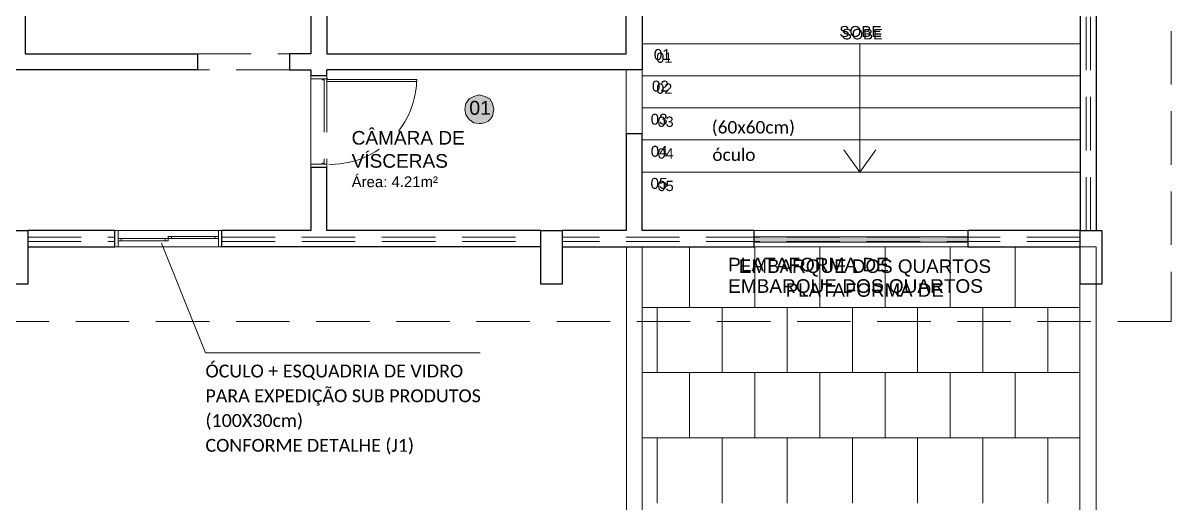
# Model space of a CAD drawing. Header units: metres. Extents: x 5 to 242, y -3 to 162.
# Drawn here: x 201.07 to 211.81, y 96.77 to 101.26 of the extents above; entities that cross this region are included whole.
import ezdxf

# ---------------------------------------------------------------- set-up
doc = ezdxf.new("R2010")
doc.units = ezdxf.units.M
doc.linetypes.add('IMPORT-Dashed _3_', pattern=[0.75, 0.5, -0.25])
doc.layers.add('1053_ARQ_BASE_MATADOURO_dwg', color=7, linetype='Continuous', lineweight=5, true_color=0x767676)
for name, color, linetype, lineweight in [('A-COTAS', 7, 'Continuous', 9), ('A-ESQ-PORTAS', 7, 'Continuous', 20), ('A-ESTRUTURA', 7, 'Continuous', 30), ('A-PAREDE', 7, 'Continuous', 30), ('A-PISO', 7, 'Continuous', 5), ('A-PROJEÇÃO', 7, 'IMPORT-Dashed _3_', 15), ('A-TEXTO1', 7, 'Continuous', 5), ('A-VISTA01', 7, 'Continuous', 20), ('A-VISTA03', 7, 'Continuous', 9), ('A_PROJEÇÃO', 7, 'IMPORT-Dashed _3_', 5), ('PDF_Text', 7, 'Continuous', 5)]:
    doc.layers.add(name, color=color, linetype=linetype, lineweight=lineweight)
doc.styles.add('Arial_1', font='arial.ttf', dxfattribs={"height": 0.102})
doc.styles.add('Arial_13', font='arial.ttf', dxfattribs={"height": 0.125436})
doc.styles.add('Arial_14', font='arial.ttf', dxfattribs={"height": 0.126202})
doc.styles.add('Arial_15', font='arial.ttf', dxfattribs={"height": 0.1308})
doc.styles.add('Arial_17', font='arial.ttf', dxfattribs={"height": 0.09606})
doc.styles.add('Arial_18', font='arial.ttf', dxfattribs={"height": 0.096604})
doc.styles.add('Arial_19', font='arial.ttf', dxfattribs={"height": 0.097148})
doc.styles.add('Arial_2', font='arial.ttf', dxfattribs={"height": 0.1275})
doc.styles.add('Arial_20', font='arial.ttf', dxfattribs={"height": 0.098556})
doc.styles.add('Arial_3', font='arial.ttf', dxfattribs={"height": 0.1})
doc.styles.add('Calibri_1', font='calibri.ttf', dxfattribs={"height": 0.115655})
doc.styles.add('Calibri_2', font='calibri.ttf', dxfattribs={"height": 0.11646})
doc.styles.add('Calibri_3', font='calibri.ttf', dxfattribs={"height": 0.12})

# ---------------------------------------------------------------- blocks, each defined once
blk = doc.blocks.new('1053_ARQ_BASE_MATADOURO_dwg_Porta_de_Rolo-4039616-TÉRREO 1_20')
at = {"layer": 'A-ESQ-PORTAS', "true_color": 0xe2e2e2}
blk.add_hatch(color=254, dxfattribs=at).paths.add_polyline_path([(207811.35, 9278517.387), (207811.35, 9278517.337), (207813.35, 9278517.337), (207813.35, 9278517.387)])
at = {"layer": 'A-ESQ-PORTAS', "color": 253, "true_color": 0xaaaaaa, "flags": 128}
blk.add_lwpolyline([(207811.35, 9278517.337), (207813.35, 9278517.337), (207813.35, 9278517.387), (207811.35, 9278517.387)], close=True, dxfattribs=at)
blk = doc.blocks.new('1053_ARQ_BASE_MATADOURO_dwg_p1-4039618-TÉRREO 1_20')
at = {"layer": 'A-ESQ-PORTAS', "color": 253, "true_color": 0xaaaaaa, "flags": 128}
blk.add_lwpolyline([(171.038, 297.338), (171.878, 297.338), (171.878, 297.318), (171.038, 297.318)], close=True, dxfattribs=at)
for points in [[(171.878, 297.375), (171.878, 297.345), (171.913, 297.345), (171.878, 297.345)], [(171.913, 297.345), (171.913, 297.335), (171.923, 297.335), (171.923, 297.345), (172.028, 297.345), (172.028, 297.375)], [(171.878, 296.515), (171.878, 296.545), (171.913, 296.545), (171.913, 296.555), (171.923, 296.555), (171.923, 296.545), (172.028, 296.545), (172.028, 296.515)]]:
    blk.add_lwpolyline(points, dxfattribs=at)
at = {"layer": 'A-ESQ-PORTAS', "color": 253, "true_color": 0xaaaaaa}
for start, end in [(0, 180), (180, 0)]:
    blk.add_arc((171.877, 297.341), 0.003, start, end, dxfattribs=at)
at = {"layer": 'A-PISO', "color": 253, "true_color": 0xaaaaaa}
blk.add_line((172.028, 297.345), (172.028, 296.545), dxfattribs=at)
at = {"layer": 'A-PROJEÇÃO', "color": 253, "true_color": 0xaaaaaa}
for p, q in [((171.878, 297.345), (171.878, 296.545)), ((171.903, 297.345), (171.903, 296.545))]:
    blk.add_line(p, q, dxfattribs=at)
blk.add_arc((171.845, 297.351), 0.807, 182.3587, 272.3818, dxfattribs=at)
blk = doc.blocks.new('1053_ARQ_BASE_MATADOURO_dwg_arq geral tgov-4039641-TÉRREO 1_20')
at = {"color": 253, "lineweight": 5, "true_color": 0xaaaaaa, "flags": 128}
for points in [[(50.107, 12.708), (50.107, 15.983), (50.255, 15.983), (50.255, 12.708)], [(54.355, 15.633), (54.355, 15.983), (50.255, 15.983)], [(54.352, 12.708), (54.352, 15.983), (54.505, 15.983), (54.505, 12.708)]]:
    blk.add_lwpolyline(points, dxfattribs=at)
at = {"layer": 'A-ESTRUTURA', "color": 253, "true_color": 0xaaaaaa, "flags": 128}
for points in [[(44.305, 15.633), (44.305, 16.133), (44.505, 16.133), (44.505, 15.633)], [(49.305, 15.633), (49.305, 16.133), (49.505, 16.133), (49.505, 15.633)], [(54.355, 15.633), (54.355, 16.133), (54.555, 16.133), (54.555, 15.633)]]:
    blk.add_lwpolyline(points, close=True, dxfattribs=at)
at = {"layer": 'A-PAREDE', "color": 253, "true_color": 0xaaaaaa}
blk.add_line((54.505, 25.038), (54.505, 16.133), dxfattribs=at)
at = {"layer": 'A-PAREDE', "color": 253, "true_color": 0xaaaaaa, "flags": 128}
for points in [[(49.505, 25.038), (50.105, 25.038), (50.105, 23.038), (50.255, 23.038), (50.255, 25.038), (54.355, 25.038), (54.355, 16.133), (53.302, 16.133), (53.302, 15.983), (54.355, 15.983)], [(44.33, 17.788), (44.33, 21.388), (42.38, 21.388), (42.38, 21.538), (44.605, 21.538), (44.605, 21.388), (44.48, 21.388), (44.48, 17.788), (46.095, 17.788), (46.095, 17.638), (44.13, 17.638)], [(45.205, 21.538), (45.205, 21.388), (45.205, 21.538), (50.255, 21.538), (50.255, 20.888), (50.105, 20.888), (50.105, 21.388), (47.305, 21.388), (47.305, 17.788)], [(45.205, 21.388), (47.155, 21.388), (47.155, 17.788), (46.955, 17.788), (46.955, 17.638), (47.155, 17.638), (47.155, 17.583), (47.305, 17.583), (47.305, 17.638)], [(47.305, 17.788), (50.105, 17.788), (50.105, 19.888), (50.255, 19.888), (50.255, 17.638), (47.305, 17.638)], [(49.505, 15.983), (51.302, 15.983), (51.302, 16.133), (50.255, 16.133), (50.255, 17.038), (50.105, 17.038), (50.105, 16.133), (49.505, 16.133)], [(49.305, 16.133), (47.305, 16.133), (47.305, 16.723), (47.155, 16.723), (47.155, 16.133), (46.567, 16.133), (46.32, 16.133)], [(44.505, 15.983), (45.32, 15.983), (45.32, 16.133), (44.505, 16.133)], [(49.305, 15.983), (47.305, 15.983), (46.567, 15.983), (46.32, 15.983), (46.32, 16.133)]]:
    blk.add_lwpolyline(points, dxfattribs=at)
at = {"layer": 'A-PISO', "color": 253, "true_color": 0xaaaaaa}
for p, q in [((50.255, 17.881), (54.355, 17.881)), ((50.255, 17.581), (54.355, 17.581)), ((50.255, 17.281), (54.355, 17.281)), ((50.255, 16.981), (54.355, 16.981)), ((50.255, 16.681), (54.355, 16.681)), ((51.29, 16.133), (53.302, 16.133)), ((50.699, 15.414), (50.699, 15.983)), ((51.29, 15.983), (53.302, 15.983)), ((51.308, 15.414), (51.308, 15.983)), ((51.918, 15.414), (51.918, 15.983)), ((52.528, 15.414), (52.528, 15.983)), ((53.137, 15.414), (53.137, 15.983)), ((53.747, 15.414), (53.747, 15.983)), ((50.255, 15.414), (54.354, 15.414)), ((50.394, 14.805), (50.394, 15.414)), ((51.004, 14.805), (51.004, 15.414)), ((51.613, 14.805), (51.613, 15.414)), ((52.223, 14.805), (52.223, 15.414)), ((52.832, 14.805), (52.832, 15.414)), ((53.442, 14.805), (53.442, 15.414)), ((54.052, 14.805), (54.052, 15.414)), ((50.256, 14.805), (54.354, 14.805)), ((50.699, 14.195), (50.699, 14.805)), ((51.308, 14.195), (51.308, 14.805)), ((51.918, 14.195), (51.918, 14.805)), ((52.528, 14.195), (52.528, 14.805)), ((53.137, 14.195), (53.137, 14.805)), ((53.747, 14.195), (53.747, 14.805)), ((50.256, 14.195), (54.353, 14.195)), ((50.394, 13.585), (50.394, 14.195)), ((51.004, 13.585), (51.004, 14.195)), ((51.613, 13.585), (51.613, 14.195)), ((52.223, 13.585), (52.223, 14.195)), ((52.832, 13.585), (52.832, 14.195)), ((53.442, 13.585), (53.442, 14.195)), ((54.052, 13.585), (54.052, 14.195))]:
    blk.add_line(p, q, dxfattribs=at)
at = {"layer": 'A-TEXTO1', "color": 253, "true_color": 0xaaaaaa}
blk.add_line((52.292, 16.681), (52.442, 16.889), dxfattribs=at)
at = {"layer": 'A-TEXTO1', "color": 253, "true_color": 0xaaaaaa, "flags": 128}
blk.add_lwpolyline([(52.292, 17.881), (52.292, 16.681), (52.142, 16.889)], dxfattribs=at)
at = {"layer": 'A-VISTA01', "color": 253, "true_color": 0xaaaaaa}
for p, q in [((45.35, 16.133), (46.29, 16.133)), ((46.29, 15.983), (45.35, 15.983))]:
    blk.add_line(p, q, dxfattribs=at)
at = {"layer": 'A-VISTA03', "color": 253, "true_color": 0xaaaaaa}
for p, q in [((50.105, 17.638), (50.105, 17.038)), ((50.255, 17.638), (50.255, 17.038))]:
    blk.add_line(p, q, dxfattribs=at)
at = {"layer": 'A-VISTA03', "color": 253, "true_color": 0xaaaaaa, "flags": 128}
for points in [[(45.32, 16.133), (45.35, 16.133), (45.35, 15.983), (45.32, 15.983)], [(46.32, 16.133), (46.29, 16.133), (46.29, 15.983), (46.32, 15.983)], [(45.35, 16.058), (45.35, 16.038), (45.38, 16.038), (45.38, 16.058), (45.79, 16.058), (45.79, 16.038), (45.38, 16.038), (45.38, 16.058)], [(45.79, 16.058), (45.82, 16.058), (45.82, 16.038), (45.79, 16.038)], [(45.85, 16.078), (45.82, 16.078), (45.82, 16.058), (45.85, 16.058)], [(46.29, 16.078), (46.29, 16.058), (46.26, 16.058), (46.26, 16.078), (45.85, 16.078), (45.85, 16.058), (46.26, 16.058), (46.26, 16.078)]]:
    blk.add_lwpolyline(points, close=True, dxfattribs=at)
at = {"layer": 'A_PROJEÇÃO', "color": 253, "true_color": 0xaaaaaa}
for p, q in [((46.095, 17.788), (46.955, 17.788)), ((46.955, 17.638), (46.095, 17.638)), ((44.505, 16.073), (45.32, 16.073)), ((44.505, 16.033), (45.32, 16.033)), ((46.32, 16.073), (49.305, 16.073)), ((46.32, 16.033), (49.305, 16.033)), ((54.355, 16.073), (49.505, 16.073)), ((54.355, 16.033), (49.505, 16.033))]:
    blk.add_line(p, q, dxfattribs=at)
at = {"layer": 'A_PROJEÇÃO', "color": 253, "true_color": 0xaaaaaa, "flags": 128}
for points in [[(28.63, 25.102), (28.63, 25.888), (55.205, 25.888), (55.205, 15.283)], [(54.41, 16.133), (54.41, 21.308), (54.41, 25.038)], [(54.45, 16.133), (54.45, 21.308), (54.45, 25.038)], [(55.205, 15.283), (28.63, 15.283), (28.63, 17.017)]]:
    blk.add_lwpolyline(points, dxfattribs=at)
at = {"extrusion": (0, 0, -1), "zscale": -1}
blk.add_blockref('1053_ARQ_BASE_MATADOURO_dwg_p1-4039618-TÉRREO 1_20', (-219.183, -279.791), dxfattribs=at)
at = {"rotation": 180}
blk.add_blockref('1053_ARQ_BASE_MATADOURO_dwg_Porta_de_Rolo-4039616-TÉRREO 1_20', (207864.652, 9278533.413), dxfattribs=at)
at = {"layer": 'A-TEXTO1', "attachment_point": 1, "line_spacing_factor": 0.941778}
for s, insert, char_height, width, style in [('SOBE', (52.1, 18.047), 0.102, 0.47328, 'Arial_1'), ('01', (50.364, 17.831), 0.102, 0.18981, 'Arial_1'), ('02', (50.346, 17.536), 0.102, 0.18981, 'Arial_1'), ('03', (50.334, 17.226), 0.102, 0.18981, 'Arial_1'), ('CÂMARA DE', (47.536, 17.065), 0.1275, 1.2628, 'Arial_2'), ('VÍSCERAS', (47.536, 16.849), 0.1275, 1.07549, 'Arial_2'), ('04', (50.335, 16.926), 0.102, 0.18981, 'Arial_1'), ('Área: 4.21m²', (47.536, 16.64), 0.1, 0.96472, 'Arial_3'), ('05', (50.333, 16.626), 0.102, 0.18981, 'Arial_1'), ('PLATAFORMA DE\\PEMBARQUE DOS QUARTOS', (51.059, 15.879), 0.1275, 2.83935, 'Arial_2')]:
    blk.add_mtext(s, dxfattribs=dict(at, insert=insert, char_height=char_height, width=width, style=style))
blk = doc.blocks.new('1053_ARQ_BASE_MATADOURO_dwg_ARQ GALPAO TGOV-4039645-TÉRREO 1_20')
at = {"layer": 'PDF_Text', "true_color": 0xe2e2e2}
h = blk.add_hatch(color=254, dxfattribs=at)
h.paths.add_polyline_path([(6.684, 7.28), (6.715, 7.286), (6.789, 7.348), (6.801, 7.41), (6.789, 7.465), (6.764, 7.509), (6.713, 7.535), (6.665, 7.546), (6.587, 7.517), (6.572, 7.509), (6.541, 7.465), (6.529, 7.41), (6.541, 7.36), (6.596, 7.3), (6.616, 7.286), (6.665, 7.28)])
h.paths.add_polyline_path([(6.596, 9.924), (6.633, 9.934), (6.701, 9.992), (6.713, 10.054), (6.707, 10.11), (6.676, 10.153), (6.596, 10.186), (6.577, 10.19), (6.528, 10.178), (6.485, 10.153), (6.454, 10.11), (6.441, 10.054), (6.454, 10.004), (6.485, 9.961), (6.528, 9.93), (6.587, 9.925)])
at = {"layer": 'A-COTAS', "color": 253, "true_color": 0xaaaaaa, "flags": 128}
blk.add_lwpolyline([(3.692, 6.16), (4.103, 5.133), (6.673, 5.133)], dxfattribs=at)
at = {"layer": 'PDF_Text', "color": 253, "true_color": 0xaaaaaa, "flags": 128}
blk.add_lwpolyline([(6.801, 7.41), (6.789, 7.465), (6.764, 7.509), (6.721, 7.533), (6.665, 7.546), (6.616, 7.533), (6.572, 7.509), (6.541, 7.465), (6.529, 7.41), (6.541, 7.36), (6.572, 7.317), (6.616, 7.286), (6.665, 7.28), (6.684, 7.28), (6.715, 7.286), (6.745, 7.298), (6.77, 7.323), (6.789, 7.348), (6.795, 7.379)], close=True, dxfattribs=at)
at = {"layer": 'A-COTAS', "insert": (4.103, 5.024), "char_height": 0.12, "width": 3.10253, "attachment_point": 1, "line_spacing_factor": 1.158048, "style": 'Calibri_3'}
blk.add_mtext('ÓCULO + ESQUADRIA DE VIDRO\\PPARA EXPEDIÇÃO SUB PRODUTOS\\P(100X30cm)\\PCONFORME DETALHE (J1)', dxfattribs=at)
at = {"layer": 'PDF_Text', "attachment_point": 1}
for s, insert, char_height, width, line_spacing_factor, style in [('SOBE', (10.059, 8.164), 0.0986, 0.45729, 0.941778, 'Arial_20'), ('01', (8.322, 7.943), 0.0961, 0.17875, 0.941778, 'Arial_17'), ('02', (8.322, 7.653), 0.0961, 0.17875, 0.941778, 'Arial_17'), ('01', (6.572, 7.491), 0.1308, 0.24339, 0.941778, 'Arial_15'), ('03', (8.334, 7.344), 0.0966, 0.17977, 0.941778, 'Arial_18'), ('(60x60cm)', (8.841, 7.302), 0.1165, 0.94772, 1.158048, 'Calibri_2'), ('04', (8.334, 7.047), 0.0966, 0.17977, 0.941778, 'Arial_18'), ('óculo', (8.847, 7.045), 0.1157, 0.49016, 1.158048, 'Calibri_1'), ('05', (8.334, 6.744), 0.0971, 0.18079, 0.941778, 'Arial_19'), ('EMBARQUE DOS QUARTOS', (9.094, 6.008), 0.1262, 2.81651, 0.941778, 'Arial_14'), ('PLATAFORMA DE', (9.533, 5.784), 0.12544, 1.76599, 0.941778, 'Arial_13')]:
    blk.add_mtext(s, dxfattribs=dict(at, insert=insert, char_height=char_height, width=width, line_spacing_factor=line_spacing_factor, style=style))
blk = doc.blocks.new('1053_ARQ_BASE_MATADOURO_dwg-3625622-TÉRREO 1_20')
for name, p in [('1053_ARQ_BASE_MATADOURO_dwg_arq geral tgov-4039641-TÉRREO 1_20', (130.21, 83.186)), ('1053_ARQ_BASE_MATADOURO_dwg_ARQ GALPAO TGOV-4039645-TÉRREO 1_20', (172.275, 93.042))]:
    blk.add_blockref(name, p)

msp = doc.modelspace()

# ---------------------------------------------------------------- block references
at = {"layer": '1053_ARQ_BASE_MATADOURO_dwg', "color": 253, "true_color": 0xaaaaaa}
msp.add_blockref('1053_ARQ_BASE_MATADOURO_dwg-3625622-TÉRREO 1_20', (26.399, 0), dxfattribs=at)

doc.saveas('drawing.dxf')
